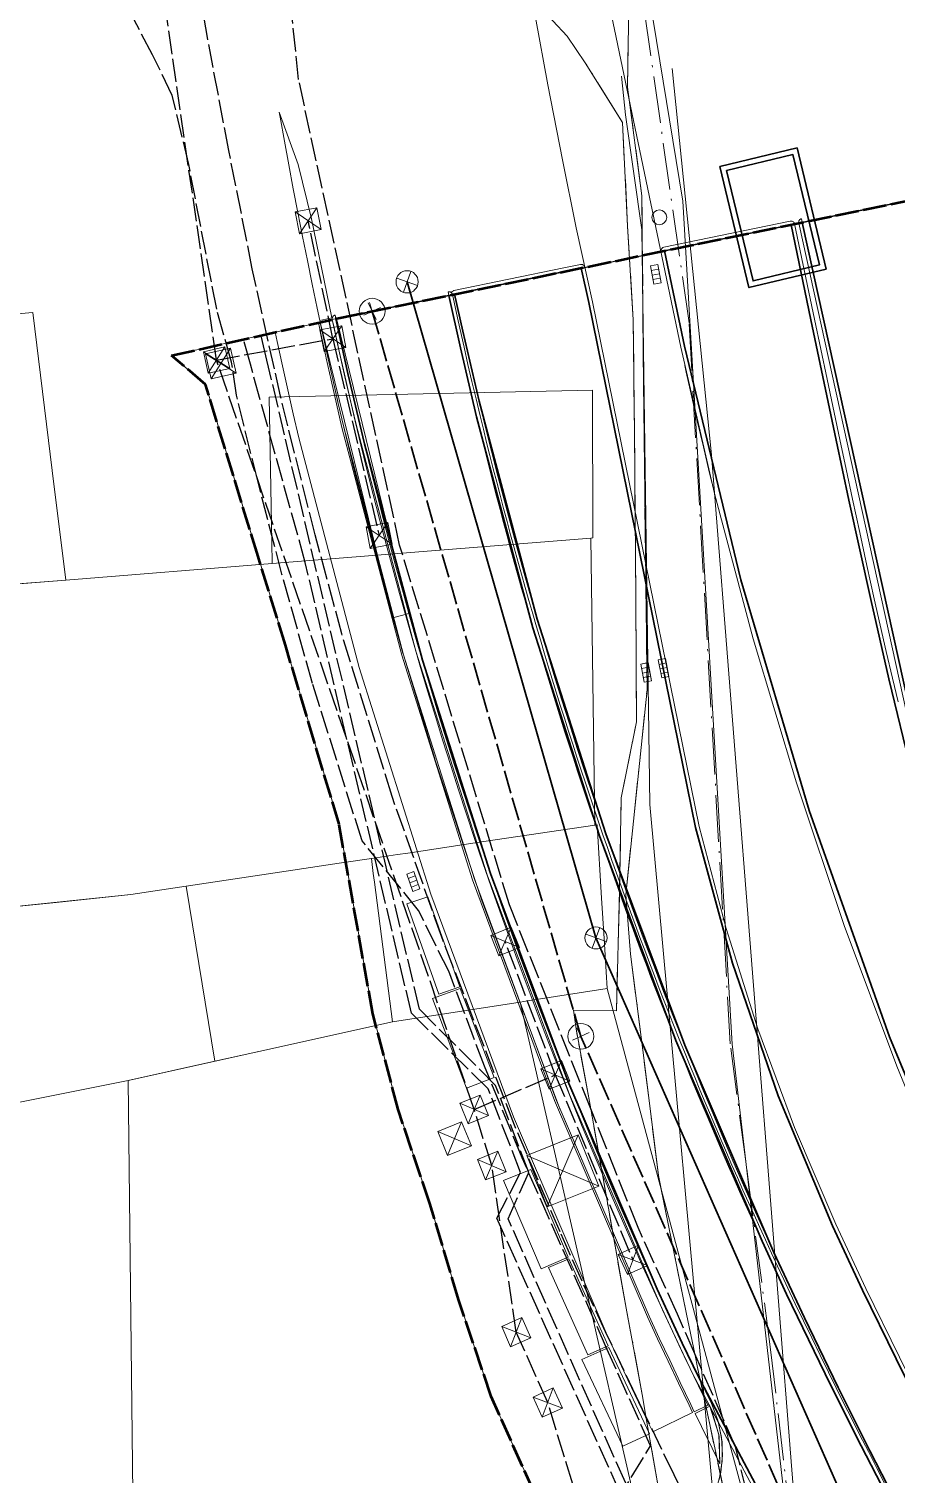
# Model space of a CAD drawing. Header units: metres. Extents: x 105014 to 106600, y 111320 to 118425.
# Drawn here: x 105642.5 to 105689.6, y 118060.1 to 118138.4 of the extents above; entities that cross this region are included whole.
import ezdxf

# ---------------------------------------------------------------- set-up
doc = ezdxf.new("R2010")
doc.units = ezdxf.units.M
doc.linetypes.add('DASHDOT', pattern=[3.556, 2.54, -0.508, 0, -0.508])
doc.linetypes.add('DASHED', pattern=[1.524, 1.27, -0.254])
for name, color, linetype, lineweight in [('00-BASE-LIMITE', 7, 'DASHED', 50), ('00-BASE-UE', 42, 'DASHED', 25), ('10-PAV-BOCACALLE', 9, 'CONTINUOUS', 13), ('10-PAV-CALZADA-BRT', 12, 'CONTINUOUS', 30), ('10-PAV-CALZADA-MIXTA', 8, 'CONTINUOUS', 30), ('10-PAV-CICLORUTA', 76, 'CONTINUOUS', 18), ('10-PAV-SARDINEL', 252, 'CONTINUOUS', 13), ('20-EP-ZONA-DURA', 253, 'CONTINUOUS', 13), ('20-EP-ZONA-VERDE', 84, 'CONTINUOUS', 13), ('30-RED-ENEL-NODOS', 11, 'CONTINUOUS', 13), ('30-RED-ENEL-PROY', 1, 'DASHED', 25), ('30-RED-MOVISTAR-CAMARA', 141, 'CONTINUOUS', 13), ('30-RED-VANTI-EXIST', 52, 'CONTINUOUS', 13), ('30-RED-VANTI-PROY', 2, 'DASHED', 25), ('30-RED-VANTI-RETIRO', 8, 'DASHDOT', 13), ('35-RH-ACUE-MENOR-EXIST', 151, 'CONTINUOUS', 13), ('35-RH-ACUE-MENOR-PROY', 5, 'DASHED', 25), ('35-RH-ACUE-NODOS', 5, 'CONTINUOUS', 13), ('35-RH-ACUE-PJ-POZOS', 30, 'CONTINUOUS', 30), ('35-RH-PLUV-COLECTOR', 96, 'CONTINUOUS', 30), ('35-RH-PLUV-NODOS', 94, 'CONTINUOUS', 13), ('35-RH-SUDS-ZONAS', 92, 'CONTINUOUS', 20), ('36-RH-SAN-COLECTOR-PROY', 6, 'DASHED', 35), ('36-RH-SAN-POZOS', 216, 'CONTINUOUS', 13), ('60-PREDIAL-LOTE', 42, 'CONTINUOUS', 13)]:
    doc.layers.add(name, color=color, linetype=linetype, lineweight=lineweight)

# ---------------------------------------------------------------- blocks, each defined once
blk = doc.blocks.new('CAJA_ENEL')
for p, q in [((-0.6, -0.6), (0.6, 0.6)), ((-0.6, 0.6), (0.6, -0.6))]:
    blk.add_line(p, q)
blk.add_lwpolyline([(-0.6, -0.6), (0.6, -0.6), (0.6, 0.6), (-0.6, 0.6)], close=True)
blk = doc.blocks.new('CT_ENEL')
for p, q in [((-1.5, -1.5), (1.5, 1.5)), ((-1.5, 1.5), (1.5, -1.5))]:
    blk.add_line(p, q)
blk.add_lwpolyline([(-1.5, -1.5), (1.5, -1.5), (1.5, 1.5), (-1.5, 1.5)], close=True)
blk = doc.blocks.new('CAM_MOV_CS_276')
for p, q in [((-0.7, -0.7), (0.7, 0.7)), ((-0.7, 0.7), (0.7, -0.7))]:
    blk.add_line(p, q)
blk.add_lwpolyline([(-0.7, -0.7), (0.7, -0.7), (0.7, 0.7), (-0.7, 0.7)], close=True)
blk = doc.blocks.new('NODO_ACUE')
blk.add_circle((0, 0), 0.4)
blk = doc.blocks.new('POZO_SAN')
for p, q in [((-0.5, 0), (0.5, 0)), ((0, -0.5), (0, 0.5))]:
    blk.add_line(p, q)
blk.add_circle((0, 0), 0.7)
blk = doc.blocks.new('SUMIDERO')
for p, q in [((-0.25, -0.2), (-0.25, 0.2)), ((0, -0.2), (0, 0.2)), ((0.25, -0.2), (0.25, 0.2))]:
    blk.add_line(p, q)
blk.add_lwpolyline([(-0.5, -0.2), (0.5, -0.2), (0.5, 0.2), (-0.5, 0.2)], close=True)
blk = doc.blocks.new('POZO_PLUV')
for p, q in [((-0.42, -0.42), (0.42, 0.42)), ((-0.42, 0.42), (0.42, -0.42))]:
    blk.add_line(p, q)
blk.add_circle((0, 0), 0.6)

msp = doc.modelspace()

# ---------------------------------------------------------------- linework, layer by layer
at = {"layer": '00-BASE-LIMITE'}
msp.add_lwpolyline([(105670.5553, 118057.7015), (105667.6099, 118064.2755), (105665.8355, 118069.5325), (105664.2903, 118074.7313), (105662.5699, 118079.8257), (105661.1887, 118085.0227), (105659.3643, 118095.2983), (105656.4497, 118105.0199), (105654.9687, 118109.8257), (105652.1221, 118119.1427), (105650.2825, 118120.7179), (105659.2199, 118122.7147), (105659.4155, 118122.7563), (105694.3819, 118129.9831), (105694.0621, 118131.5303), (105697.3517, 118132.2101), (105698.4599, 118126.4265), (105698.4599, 118126.4265), (105700.1829, 118117.9479), (105703.5609, 118104.1621), (105707.6863, 118090.5811), (105709.9345, 118083.8471), (105715.5941, 118069.7003), (105721.0973, 118057.7467)], dxfattribs=at)
at = {"layer": '00-BASE-UE'}
msp.add_lwpolyline([(105670.5553, 118057.7015), (105667.6099, 118064.2755), (105665.8355, 118069.5325), (105664.2903, 118074.7313), (105662.5699, 118079.8257), (105661.1887, 118085.0227), (105659.3643, 118095.2983), (105656.4497, 118105.0199), (105654.9687, 118109.8257), (105652.1221, 118119.1427), (105650.2825, 118120.7179), (105659.1921, 118122.7085), (105659.2201, 118122.7145), (105659.4157, 118122.7557), (105665.3133, 118123.9753), (105665.6269, 118124.0395), (105671.5907, 118125.2727), (105672.4823, 118125.4569), (105677.0051, 118126.3917), (105678.2267, 118126.6443), (105683.8605, 118127.8085), (105684.4727, 118127.9351), (105693.5319, 118129.8075)], dxfattribs=at)
at = {"layer": '10-PAV-BOCACALLE'}
msp.add_lwpolyline([(105679.7988, 118059.2183), (105680.0503, 118060.1446), (105680.151, 118061.099), (105680.0981, 118062.0573), (105679.8931, 118062.995), (105679.5413, 118063.8879), (105678.8374, 118065.3367), (105693.9793, 118036.8147)], dxfattribs=at)
at = {"layer": '10-PAV-CALZADA-BRT'}
for points in [[(105694.1793, 118071.731), (105689.1935, 118083.7703), (105684.8418, 118096.053), (105681.1359, 118108.5458), (105678.0861, 118121.2147), (105677.0051, 118126.3916), (105677.0051, 118126.3916), (105678.2267, 118126.6441), (105683.8604, 118127.8085), (105684.9385, 118122.6455), (105686.3061, 118116.1277), (105686.9973, 118112.8811), (105688.1807, 118107.4813), (105689.1629, 118103.1823), (105690.4011, 118098.0445)], [(105690.0737, 118057.5605), (105688.1385, 118061.3193), (105686.4141, 118064.7623), (105684.5831, 118068.5383), (105682.9305, 118072.0755), (105678.1056, 118083.3148), (105673.8285, 118094.7737), (105670.109, 118106.4256), (105666.9559, 118118.2433), (105666.0693, 118122.0453), (105665.6269, 118124.0394), (105665.6269, 118124.0394), (105671.5906, 118125.2726), (105672.4823, 118125.4569), (105672.8979, 118123.5845), (105678.6853, 118095.1315), (105680.6933, 118087.7769), (105683.1725, 118080.5674), (105686.1125, 118073.5333), (105687.7429, 118070.0437), (105689.5527, 118066.3111), (105691.2587, 118062.9049), (105693.1769, 118059.1793)]]:
    msp.add_lwpolyline(points, dxfattribs=at)
at = {"layer": '10-PAV-CALZADA-MIXTA'}
for points in [[(105707.0743, 118053.997), (105704.0777, 118060.37), (105701.2884, 118066.8364), (105698.7095, 118073.3895), (105696.3434, 118080.0224), (105694.1928, 118086.7283), (105692.2598, 118093.5002), (105690.5465, 118100.3309), (105684.4726, 118127.935), (105693.5319, 118129.8073), (105699.5803, 118102.3187), (105700.7289, 118097.1227), (105701.3067, 118094.5439), (105702.2923, 118090.2589), (105703.1053, 118086.8589), (105704.1245, 118082.8017), (105705.0613, 118079.2863), (105706.1769, 118075.3707), (105707.2555, 118071.8539), (105708.5133, 118068.0641), (105709.7635, 118064.5977), (105711.1061, 118061.1659), (105712.6559, 118057.4857)], [(105693.9793, 118036.8147), (105678.8374, 118065.3367), (105677.9677, 118067.1588), (105676.6061, 118070.0861), (105671.819, 118081.2477), (105667.5726, 118092.626), (105663.8765, 118104.1948), (105660.7393, 118115.9275), (105659.8459, 118119.7471), (105659.192, 118122.7084), (105665.3132, 118123.9752), (105665.9421, 118121.1249), (105666.8141, 118117.3967), (105669.8739, 118105.9536), (105673.4787, 118094.6703), (105677.6204, 118083.5728), (105682.2893, 118072.6867), (105683.6206, 118069.8247), (105683.9085, 118069.2173), (105685.7063, 118065.5065), (105687.4009, 118062.1203), (105689.3069, 118058.4167)]]:
    msp.add_lwpolyline(points, dxfattribs=at)
at = {"layer": '10-PAV-CICLORUTA'}
msp.add_lwpolyline([(105658.3553, 118121.9753), (105658.6373, 118120.6813), (105658.6601, 118120.5791), (105658.9257, 118119.3873), (105659.2205, 118118.0935), (105659.5199, 118116.8097), (105662.7571, 118104.4623), (105666.6024, 118092.2905), (105671.0462, 118080.3243), (105676.0777, 118068.5931), (105676.6303, 118067.3959), (105677.1925, 118066.1941), (105677.7599, 118064.9959), (105678.3323, 118063.8017), (105678.5253, 118063.4037), (105676.3657, 118062.3565), (105676.1703, 118062.7593), (105675.5931, 118063.9637), (105675.0209, 118065.1721), (105674.4537, 118066.3847), (105673.8973, 118067.5899), (105668.8182, 118079.4319), (105664.3324, 118091.511), (105660.4509, 118103.7976), (105657.1833, 118116.2617), (105656.8819, 118117.5543), (105656.5843, 118118.8595), (105656.2935, 118120.1647), (105656.0091, 118121.4695), (105655.9025, 118121.9735), (105658.2443, 118122.4967), (105658.3553, 118121.9753)], close=True, dxfattribs=at)
at = {"layer": '10-PAV-SARDINEL'}
for points in [[(105689.7731, 118100.6113), (105689.4658, 118101.8963), (105689.1629, 118103.1823), (105688.8308, 118104.6142), (105688.5034, 118106.0472), (105688.1807, 118107.4813), (105687.7815, 118109.2802), (105687.387, 118111.0801), (105686.9973, 118112.8811), (105686.6501, 118114.5041), (105686.3061, 118116.1277), (105685.6207, 118119.3863), (105684.9385, 118122.6455), (105683.8604, 118127.8085), (105678.2267, 118126.6441), (105677.0051, 118126.3916), (105676.8093, 118126.3507), (105676.8081, 118126.3569), (105676.8051, 118126.3916), (105676.8081, 118126.4263), (105676.8172, 118126.46), (105676.8319, 118126.4916), (105676.8519, 118126.5202), (105676.8765, 118126.5448), (105676.9051, 118126.5648), (105676.9367, 118126.5795), (105676.9646, 118126.5875), (105678.1862, 118126.84), (105683.8199, 118128.0044), (105683.8257, 118128.0055), (105683.8604, 118128.0085), (105683.8951, 118128.0055), (105683.9288, 118127.9964), (105683.9604, 118127.9817), (105683.989, 118127.9617), (105684.0136, 118127.9371), (105684.0336, 118127.9085), (105684.0483, 118127.8769), (105684.0562, 118127.8494), (105684.0562, 118127.8494), (105685.1343, 118122.6865), (105685.8165, 118119.4274), (105686.5018, 118116.1691), (105686.8458, 118114.5458), (105687.1929, 118112.9232), (105687.5825, 118111.1227), (105687.9769, 118109.3233), (105688.3759, 118107.5249), (105688.6985, 118106.0914), (105689.0257, 118104.6591), (105689.3577, 118103.2279), (105689.6604, 118101.9425)], [(105690.3515, 118100.2865), (105684.2773, 118127.892), (105684.273, 118127.9233), (105684.2736, 118127.955), (105684.2793, 118127.9861), (105684.2897, 118128.016), (105684.3048, 118128.0438), (105684.324, 118128.0689), (105684.347, 118128.0907), (105684.3731, 118128.1085), (105684.4017, 118128.1221), (105684.4321, 118128.1309), (105684.4725, 118127.9348), (105690.5465, 118100.3309)], [(105689.0043, 118059.4327), (105688.5268, 118060.3575), (105688.0518, 118061.2836), (105687.5793, 118062.2109), (105687.1521, 118063.055), (105686.7274, 118063.9005), (105686.3053, 118064.7471), (105685.8857, 118065.5949), (105685.4317, 118066.5197), (105684.981, 118067.446), (105684.5334, 118068.3738), (105684.0891, 118069.3033), (105683.8014, 118069.9102), (105683.4656, 118070.6236), (105683.1319, 118071.338), (105682.8004, 118072.0535), (105682.4712, 118072.7699), (105682.1652, 118073.4413), (105681.8596, 118074.1172), (105681.5576, 118074.7904), (105681.2561, 118075.4681), (105680.9582, 118076.1431), (105680.6607, 118076.8226), (105680.3668, 118077.4994), (105680.0734, 118078.1806), (105679.7836, 118078.8592), (105679.4943, 118079.5422), (105679.2085, 118080.2224), (105678.9233, 118080.9072), (105678.6417, 118081.5891), (105678.3606, 118082.2755), (105678.083, 118082.9592), (105677.806, 118083.6474), (105677.5326, 118084.3325), (105677.2597, 118085.0223), (105676.9904, 118085.7092), (105676.7217, 118086.4006), (105676.4564, 118087.0891), (105676.1919, 118087.7821), (105675.9308, 118088.4721), (105675.6704, 118089.1667), (105675.4134, 118089.8583), (105675.1572, 118090.5544), (105674.9044, 118091.2476), (105674.6524, 118091.9452), (105674.4037, 118092.6399), (105674.1559, 118093.339), (105673.9114, 118094.0352), (105673.6677, 118094.7357), (105673.4274, 118095.4333), (105673.188, 118096.1354), (105672.9519, 118096.8344), (105672.7166, 118097.5378), (105672.4847, 118098.2383), (105672.2537, 118098.9432), (105672.026, 118099.645), (105671.7992, 118100.3512), (105671.5757, 118101.0544), (105671.3531, 118101.762), (105671.1338, 118102.4664), (105670.9155, 118103.1754), (105670.7005, 118103.8811), (105670.4864, 118104.5913), (105670.2756, 118105.2984), (105670.0658, 118106.0099), (105669.8592, 118106.7182), (105669.6537, 118107.4309), (105669.4514, 118108.1404), (105669.2501, 118108.8544), (105669.0521, 118109.5651), (105668.8551, 118110.2803), (105668.6613, 118110.9922), (105668.4686, 118111.7085), (105668.2791, 118112.4215), (105668.0907, 118113.139), (105667.9055, 118113.8532), (105667.7214, 118114.5717), (105667.5404, 118115.287), (105667.3606, 118116.0067), (105667.184, 118116.723), (105667.0085, 118117.4437), (105666.7854, 118118.3738), (105666.5659, 118119.3047), (105666.3498, 118120.2365), (105666.1372, 118121.169), (105665.8196, 118122.5924), (105665.5086, 118124.0178), (105665.4995, 118124.0476), (105665.4858, 118124.0756), (105665.4679, 118124.1011), (105665.4463, 118124.1235), (105665.4537, 118124.1394), (105665.4737, 118124.168), (105665.4983, 118124.1926), (105665.5269, 118124.2126), (105665.5585, 118124.2273), (105665.5864, 118124.2353), (105671.5501, 118125.4685), (105672.4418, 118125.6528), (105672.4476, 118125.6539), (105672.4823, 118125.6569), (105672.517, 118125.6539), (105672.5507, 118125.6448), (105672.5823, 118125.6301), (105672.6109, 118125.6101), (105672.6355, 118125.5855), (105672.6555, 118125.5569), (105672.6702, 118125.5253), (105672.6776, 118125.4999), (105672.6782, 118125.4974), (105672.4823, 118125.4569), (105671.5906, 118125.2726), (105665.6269, 118124.0394), (105665.8464, 118123.042), (105666.0693, 118122.0453), (105666.3585, 118120.7765), (105666.6541, 118119.5092), (105666.9559, 118118.2433), (105667.2873, 118116.8852), (105667.6263, 118115.5289), (105667.9727, 118114.1745), (105668.3265, 118112.8221), (105668.6879, 118111.4716), (105669.0566, 118110.1231), (105669.4328, 118108.7767), (105669.8164, 118107.4324), (105670.2074, 118106.0902), (105670.6059, 118104.7502), (105671.0117, 118103.4124), (105671.4248, 118102.0769), (105671.8454, 118100.7437), (105672.2732, 118099.4128), (105672.7084, 118098.0843), (105673.151, 118096.7582), (105673.6008, 118095.4346), (105674.0579, 118094.1134), (105674.5223, 118092.7948), (105674.994, 118091.4788), (105675.4729, 118090.1655), (105675.9591, 118088.8547), (105676.4524, 118087.5467), (105676.953, 118086.2414), (105677.4608, 118084.9389), (105677.9757, 118083.6392), (105678.4979, 118082.3424), (105679.0271, 118081.0485), (105679.5635, 118079.7575), (105680.107, 118078.4695), (105680.6576, 118077.1845), (105681.2152, 118075.9026), (105681.7799, 118074.6237), (105682.3517, 118073.348), (105682.9305, 118072.0755), (105683.4755, 118070.8937), (105684.0264, 118069.7146), (105684.5831, 118068.5383), (105685.1876, 118067.2768), (105685.798, 118066.0181), (105686.4141, 118064.7623), (105686.9844, 118063.6124), (105687.5592, 118062.4647), (105688.1385, 118061.3193), (105688.7791, 118060.0641)], [(105688.8267, 118059.3407), (105688.3489, 118060.2659), (105687.8737, 118061.1925), (105687.4009, 118062.1203), (105686.9735, 118062.965), (105686.5486, 118063.8109), (105686.1262, 118064.6581), (105685.7063, 118065.5065), (105685.252, 118066.4318), (105684.8009, 118067.3588), (105684.3531, 118068.2873), (105683.9085, 118069.2173), (105683.6206, 118069.8247), (105683.2845, 118070.5387), (105682.9505, 118071.2536), (105682.6188, 118071.9697), (105682.2893, 118072.6867), (105681.9831, 118073.3586), (105681.6772, 118074.0351), (105681.375, 118074.7088), (105681.0732, 118075.387), (105680.775, 118076.0626), (105680.4773, 118076.7426), (105680.1832, 118077.42), (105679.8896, 118078.1018), (105679.5995, 118078.7809), (105679.31, 118079.4644), (105679.024, 118080.1452), (105678.7386, 118080.8305), (105678.4567, 118081.513), (105678.1754, 118082.2), (105677.8976, 118082.8842), (105677.6204, 118083.5728), (105677.3467, 118084.2587), (105677.0736, 118084.949), (105676.8041, 118085.6364), (105676.5351, 118086.3284), (105676.2697, 118087.0175), (105676.0049, 118087.711), (105675.7436, 118088.4016), (105675.483, 118089.0968), (105675.2259, 118089.7889), (105674.9694, 118090.4856), (105674.7164, 118091.1793), (105674.4642, 118091.8775), (105674.2153, 118092.5728), (105673.9673, 118093.2724), (105673.7226, 118093.9691), (105673.4787, 118094.6703), (105673.2382, 118095.3685), (105672.9986, 118096.0711), (105672.7623, 118096.7707), (105672.5268, 118097.4747), (105672.2947, 118098.1757), (105672.0635, 118098.8812), (105671.8356, 118099.5835), (105671.6086, 118100.2903), (105671.385, 118100.9941), (105671.1622, 118101.7022), (105670.9428, 118102.4073), (105670.7243, 118103.1168), (105670.5091, 118103.8231), (105670.2948, 118104.5339), (105670.0838, 118105.2415), (105669.8739, 118105.9536), (105669.6671, 118106.6625), (105669.4614, 118107.3758), (105669.2589, 118108.0859), (105669.0575, 118108.8004), (105668.8593, 118109.5117), (105668.6622, 118110.2274), (105668.4682, 118110.9399), (105668.2754, 118111.6568), (105668.0857, 118112.3704), (105667.8972, 118113.0885), (105667.7118, 118113.8032), (105667.5275, 118114.5224), (105667.3464, 118115.2382), (105667.1665, 118115.9585), (105666.9897, 118116.6754), (105666.8141, 118117.3967), (105666.5909, 118118.3275), (105666.3711, 118119.2592), (105666.1548, 118120.1916), (105665.9421, 118121.1249), (105665.6243, 118122.5493), (105665.3132, 118123.9752), (105665.2727, 118124.171), (105665.3071, 118124.1751), (105665.3417, 118124.1731), (105665.3754, 118124.1653), (105665.4072, 118124.1517), (105665.4363, 118124.1329), (105665.4616, 118124.1093), (105665.4825, 118124.0817), (105665.4983, 118124.0509), (105665.5086, 118124.0178), (105665.5086, 118124.0178), (105665.8196, 118122.5924), (105666.1372, 118121.169), (105666.3498, 118120.2365), (105666.5659, 118119.3047), (105666.7854, 118118.3738), (105667.0085, 118117.4437), (105667.184, 118116.723), (105667.3606, 118116.0067), (105667.5404, 118115.287), (105667.7214, 118114.5717), (105667.9055, 118113.8532), (105668.0907, 118113.139), (105668.2791, 118112.4215), (105668.4686, 118111.7085), (105668.6613, 118110.9922), (105668.8551, 118110.2803), (105669.0521, 118109.5651), (105669.2501, 118108.8544), (105669.4514, 118108.1404), (105669.6537, 118107.4309), (105669.8592, 118106.7182), (105670.0658, 118106.0099), (105670.2756, 118105.2984), (105670.4864, 118104.5913), (105670.7005, 118103.8811), (105670.9155, 118103.1754), (105671.1338, 118102.4664), (105671.3531, 118101.762), (105671.5757, 118101.0544), (105671.7992, 118100.3512), (105672.026, 118099.645), (105672.2537, 118098.9432), (105672.4847, 118098.2383), (105672.7166, 118097.5378), (105672.9519, 118096.8344), (105673.188, 118096.1354), (105673.4274, 118095.4333), (105673.6677, 118094.7357), (105673.9114, 118094.0352), (105674.1559, 118093.339), (105674.4037, 118092.6399), (105674.6524, 118091.9452), (105674.9044, 118091.2476), (105675.1572, 118090.5544), (105675.4134, 118089.8583), (105675.6704, 118089.1667), (105675.9308, 118088.4721), (105676.1919, 118087.7821), (105676.4564, 118087.0891), (105676.7217, 118086.4006), (105676.9904, 118085.7092), (105677.2597, 118085.0223), (105677.5326, 118084.3325), (105677.806, 118083.6474), (105678.083, 118082.9592), (105678.3606, 118082.2755), (105678.6417, 118081.5891), (105678.9233, 118080.9072), (105679.2085, 118080.2224), (105679.4943, 118079.5422), (105679.7836, 118078.8592), (105680.0734, 118078.1806), (105680.3668, 118077.4994), (105680.6607, 118076.8226), (105680.9582, 118076.1431), (105681.2561, 118075.4681), (105681.5576, 118074.7904), (105681.8596, 118074.1172), (105682.1652, 118073.4413), (105682.4712, 118072.7699), (105682.8004, 118072.0535), (105683.1319, 118071.338), (105683.4656, 118070.6236), (105683.8014, 118069.9102), (105684.0891, 118069.3033), (105684.5334, 118068.3738), (105684.981, 118067.446), (105685.4317, 118066.5197), (105685.8857, 118065.5949), (105686.3053, 118064.7471), (105686.7274, 118063.9005), (105687.1521, 118063.055), (105687.5793, 118062.2109), (105688.0518, 118061.2836), (105688.5268, 118060.3575), (105689.0043, 118059.4327)], [(105693.8037, 118036.7191), (105678.6608, 118065.2429), (105678.6571, 118065.2502), (105678.2203, 118066.1608), (105677.7869, 118067.0734), (105677.3287, 118068.048), (105676.8745, 118069.0245), (105676.4242, 118070.003), (105675.8497, 118071.2677), (105675.2821, 118072.5357), (105674.7214, 118073.8067), (105674.1677, 118075.0808), (105673.621, 118076.3579), (105673.0813, 118077.638), (105672.5486, 118078.9211), (105672.023, 118080.207), (105671.5044, 118081.4958), (105670.9929, 118082.7874), (105670.4885, 118084.0818), (105669.9912, 118085.379), (105669.501, 118086.6788), (105669.0179, 118087.9813), (105668.542, 118089.2864), (105668.0733, 118090.5942), (105667.6117, 118091.9045), (105667.1573, 118093.2173), (105666.7101, 118094.5326), (105666.2701, 118095.8503), (105665.8374, 118097.1704), (105665.4119, 118098.4928), (105664.9937, 118099.8176), (105664.5827, 118101.1446), (105664.179, 118102.4739), (105663.7826, 118103.8054), (105663.3935, 118105.139), (105663.0117, 118106.4747), (105662.6372, 118107.8125), (105662.2701, 118109.1523), (105661.9103, 118110.4941), (105661.5579, 118111.8379), (105661.2129, 118113.1836), (105660.8752, 118114.5311), (105660.5449, 118115.8805), (105660.2405, 118117.1532), (105659.9425, 118118.4274), (105659.6508, 118119.703), (105659.32, 118121.1838), (105658.9966, 118122.6658), (105658.9923, 118122.6971), (105658.993, 118122.7287), (105658.9987, 118122.7598), (105659.0092, 118122.7896), (105659.0243, 118122.8173), (105659.0435, 118122.8424), (105659.0665, 118122.8641), (105659.0926, 118122.8819), (105659.1212, 118122.8954), (105659.1515, 118122.9042), (105659.1919, 118122.7082), (105659.5153, 118121.2269), (105659.8459, 118119.7471), (105660.1373, 118118.4724), (105660.4351, 118117.1992), (105660.7393, 118115.9275), (105661.0693, 118114.5792), (105661.4067, 118113.2327), (105661.7515, 118111.8881), (105662.1036, 118110.5454), (105662.4631, 118109.2046), (105662.8299, 118107.8658), (105663.2041, 118106.5291), (105663.5856, 118105.1944), (105663.9744, 118103.8619), (105664.3705, 118102.5315), (105664.7738, 118101.2033), (105665.1845, 118099.8773), (105665.6024, 118098.5536), (105666.0276, 118097.2322), (105666.46, 118095.9131), (105666.8996, 118094.5964), (105667.3464, 118093.2822), (105667.8005, 118091.9704), (105668.2617, 118090.6612), (105668.7301, 118089.3545), (105669.2056, 118088.0504), (105669.6883, 118086.7489), (105670.1781, 118085.45), (105670.675, 118084.1539), (105671.179, 118082.8605), (105671.6901, 118081.5699), (105672.2083, 118080.2822), (105672.7335, 118078.9972), (105673.2658, 118077.7152), (105673.805, 118076.4361), (105674.3513, 118075.16), (105674.9046, 118073.8869), (105675.4648, 118072.6169), (105676.032, 118071.3499), (105676.6061, 118070.0861), (105677.056, 118069.1085), (105677.5098, 118068.1327), (105677.9677, 118067.1588), (105678.4008, 118066.2469), (105678.8374, 118065.3367), (105693.9793, 118036.8147)]]:
    msp.add_lwpolyline(points, dxfattribs=at)
msp.add_lwpolyline([(105678.1061, 118120.1759), (105679.5892, 118113.7674), (105679.4318, 118114.409), (105679.1086, 118115.7583), (105678.7928, 118117.1095), (105678.4845, 118118.4623), (105678.1838, 118119.8168), (105678.1061, 118120.1759)], close=True, dxfattribs=at)
at = {"layer": '20-EP-ZONA-DURA'}
for points in [[(105689.6604, 118101.9425), (105689.3577, 118103.2279), (105689.0257, 118104.6591), (105688.6985, 118106.0914), (105688.3759, 118107.5249), (105687.9769, 118109.3233), (105687.5825, 118111.1227), (105687.1929, 118112.9232), (105686.8458, 118114.5458), (105686.5018, 118116.1691), (105685.8165, 118119.4274), (105685.1343, 118122.6865), (105684.0563, 118127.849), (105684.2771, 118127.8933), (105690.3515, 118100.2865)], [(105670.5553, 118057.7015), (105667.6099, 118064.2755), (105665.8355, 118069.5325), (105664.2903, 118074.7313), (105662.5699, 118079.8257), (105661.1887, 118085.0227), (105659.3643, 118095.2983), (105656.4497, 118105.0199), (105654.9687, 118109.8257), (105652.1221, 118119.1427), (105650.2825, 118120.7179), (105655.9025, 118121.9735), (105656.0091, 118121.4695), (105656.2935, 118120.1647), (105656.5843, 118118.8595), (105656.8819, 118117.5543), (105657.1833, 118116.2617), (105660.4509, 118103.7977), (105664.3324, 118091.511), (105668.8182, 118079.4319), (105673.8973, 118067.5899), (105674.4537, 118066.3847), (105675.0209, 118065.1721), (105675.5931, 118063.9637), (105676.1703, 118062.7593), (105676.3657, 118062.3565), (105678.5253, 118063.4037), (105678.3323, 118063.8017), (105677.7599, 118064.9959), (105677.1925, 118066.1941), (105676.6303, 118067.3959), (105676.0777, 118068.5931), (105671.0462, 118080.3243), (105666.6024, 118092.2905), (105662.7571, 118104.4623), (105659.5199, 118116.8097), (105659.2205, 118118.0935), (105658.9257, 118119.3873), (105658.6601, 118120.5791), (105658.6373, 118120.6813), (105658.3553, 118121.9753), (105658.2443, 118122.4968), (105658.3417, 118122.5185), (105658.4529, 118121.9963), (105658.7349, 118120.7027), (105659.0231, 118119.4093), (105659.2946, 118118.218), (105659.3179, 118118.1161), (105659.6173, 118116.8325), (105660.1785, 118114.5041), (105660.2161, 118114.3493), (105662.2577, 118106.5855), (105662.8268, 118104.582), (105662.8533, 118104.4898), (105664.5461, 118098.8714), (105664.5608, 118098.8247), (105667.0423, 118091.3248), (105667.0451, 118091.3167), (105671.3359, 118079.8713), (105671.3401, 118079.8608), (105676.1685, 118068.6347), (105676.7209, 118067.4381), (105677.2829, 118066.2367), (105677.8501, 118065.0389), (105678.4223, 118063.8451), (105678.4223, 118063.8451), (105678.6153, 118063.4473), (105679.3581, 118063.8073), (105679.4096, 118063.8324), (105679.4565, 118063.7441), (105678.6589, 118063.3573), (105678.9995, 118062.6549), (105679.5811, 118061.4681), (105680.0021, 118060.6183), (105679.9691, 118062.1217), (105679.5507, 118063.5662), (105679.9385, 118062.8363), (105680.1256, 118061.8142), (105680.1336, 118060.7753), (105679.9623, 118059.7505)]]:
    msp.add_lwpolyline(points, dxfattribs=at)
for points in [[(105664.7709, 118086.0889), (105665.9013, 118086.4903), (105664.1685, 118091.3695), (105663.0313, 118090.9893), (105664.7709, 118086.0889)], [(105667.7625, 118081.5627), (105665.9349, 118086.3959), (105664.4279, 118085.8611), (105666.2673, 118080.9973), (105667.7625, 118081.5627)], [(105670.3113, 118071.1999), (105671.7823, 118071.8253), (105669.7603, 118076.5807), (105668.2765, 118075.9851), (105670.3113, 118071.1999)], [(105672.8459, 118066.5285), (105673.9401, 118067.0201), (105671.8215, 118071.7333), (105670.7147, 118071.2717), (105672.8459, 118066.5285)], [(105676.1925, 118062.2573), (105673.9811, 118066.9289), (105672.5225, 118066.2735), (105674.7467, 118061.5733), (105676.1925, 118062.2573)]]:
    msp.add_lwpolyline(points, close=True, dxfattribs=at)
at = {"layer": '20-EP-ZONA-VERDE'}
for points in [[(105670.0985, 118158.4915), (105677.8905, 118121.1735), (105679.7206, 118113.2309), (105681.8085, 118105.3519), (105684.1519, 118097.5451), (105686.7484, 118089.8188), (105689.5952, 118082.1812), (105692.6892, 118074.6403), (105696.0272, 118067.2042), (105699.6057, 118059.8809)], [(105693.3543, 118059.2717), (105691.4369, 118062.9955), (105689.7321, 118066.3997), (105687.9235, 118070.1297), (105686.2943, 118073.6165), (105684.0506, 118078.8647), (105682.0641, 118084.2157), (105680.3394, 118089.6567), (105678.8805, 118095.1747), (105673.0935, 118123.6263), (105672.2201, 118127.6311), (105671.4647, 118131.3207), (105670.6777, 118135.3965), (105670.0107, 118139.0375)]]:
    msp.add_lwpolyline(points, dxfattribs=at)
for points in [[(105657.8715, 118128.1333), (105658.9759, 118122.7627), (105658.3207, 118122.6163), (105658.1771, 118123.2899), (105657.9071, 118124.5837), (105657.6427, 118125.8771), (105657.3835, 118127.1705), (105657.1299, 118128.4637), (105656.8809, 118129.7567), (105656.6369, 118131.0493), (105656.3973, 118132.3415), (105656.1621, 118133.6331), (105656.1109, 118133.9195), (105657.1384, 118131.0712), (105657.8715, 118128.1333)], [(105659.1111, 118122.1379), (105659.3893, 118120.8705), (105659.6819, 118119.5659), (105659.9793, 118118.2681), (105660.2813, 118116.9807), (105663.5264, 118104.6799), (105667.3847, 118092.5574), (105671.8463, 118080.6437), (105676.9001, 118068.9689), (105677.4545, 118067.7787), (105678.0209, 118066.5791), (105678.5937, 118065.3817), (105679.3581, 118063.8073), (105678.6153, 118063.4473), (105678.4223, 118063.8451), (105677.8501, 118065.0389), (105677.2829, 118066.2367), (105676.7209, 118067.4381), (105676.1685, 118068.6347), (105671.139, 118080.3614), (105666.697, 118092.3229), (105662.8533, 118104.4898), (105659.6173, 118116.8325), (105659.3179, 118118.1161), (105659.0231, 118119.4093), (105658.7349, 118120.7027), (105658.4529, 118121.9963), (105658.3417, 118122.5185), (105658.9969, 118122.6649), (105659.1111, 118122.1379)], [(105665.9013, 118086.4903), (105664.7709, 118086.0889), (105663.0313, 118090.9893), (105664.1685, 118091.3695), (105665.9013, 118086.4903)], [(105667.7625, 118081.5627), (105666.2673, 118080.9973), (105664.4279, 118085.8611), (105665.9349, 118086.3959), (105667.7625, 118081.5627)], [(105671.7823, 118071.8253), (105670.3113, 118071.1999), (105668.2765, 118075.9851), (105669.7603, 118076.5807), (105671.7823, 118071.8253)], [(105673.9401, 118067.0201), (105672.8459, 118066.5285), (105670.7147, 118071.2717), (105671.8215, 118071.7333), (105673.9401, 118067.0201)], [(105676.1925, 118062.2573), (105674.7467, 118061.5733), (105672.5225, 118066.2735), (105673.9811, 118066.9289), (105676.1925, 118062.2573)], [(105680.0021, 118060.6183), (105679.5811, 118061.4681), (105678.9995, 118062.6549), (105678.6589, 118063.3573), (105679.4665, 118063.7489), (105679.9528, 118062.2206), (105680.0021, 118060.6183)]]:
    msp.add_lwpolyline(points, close=True, dxfattribs=at)
at = {"layer": '30-RED-ENEL-PROY'}
for points in [[(105652.7209, 118120.4683), (105649.8541, 118140.2357)], [(105659.0261, 118121.6297), (105657.6893, 118128.0247)], [(105652.7209, 118120.4683), (105659.0261, 118121.6297)], [(105659.0261, 118121.6297), (105661.5275, 118110.9553)], [(105666.6855, 118079.8363), (105652.7209, 118120.4683)], [(105671.0835, 118081.7105), (105668.3639, 118088.9435)], [(105666.6855, 118079.8363), (105671.0835, 118081.7105)], [(105671.0835, 118081.7105), (105675.2911, 118071.6765)], [(105667.6365, 118076.7927), (105666.6855, 118079.8363)], [(105668.9689, 118067.7635), (105667.6365, 118076.7927)], [(105670.6741, 118063.9433), (105668.9689, 118067.7635)], [(105672.9299, 118056.6155), (105670.6741, 118063.9433)]]:
    msp.add_lwpolyline(points, dxfattribs=at)
at = {"layer": '30-RED-VANTI-EXIST'}
for points in [[(105673.0022, 118079.874), (105672.9333, 118080.2593), (105672.2075, 118084.2081), (105672.0665, 118085.2211), (105674.3941, 118085.1809), (105674.5647, 118091.7237), (105674.6531, 118096.7411), (105675.4855, 118100.8553), (105675.4483, 118107.5397), (105675.3803, 118116.5623), (105675.3039, 118122.6443), (105675.0057, 118127.7281), (105674.7263, 118133.3527), (105672.7085, 118136.5827), (105671.7291, 118138.0395), (105670.1683, 118139.6929), (105669.0165, 118140.9257), (105668.6785, 118141.3389), (105662.1259, 118144.6985), (105655.9511, 118146.7598)], [(105678.6454, 118066.5886), (105678.2029, 118068.7325), (105677.2569, 118073.3721), (105676.6717, 118076.2615), (105675.8973, 118082.4877), (105675.1617, 118088.2621), (105674.9001, 118091.4707), (105676.0569, 118102.5923), (105675.8483, 118120.8469), (105675.7827, 118129.3791), (105674.9961, 118135.2613), (105675.1299, 118143.1582)], [(105681.4064, 118077.0147), (105680.6765, 118083.3709), (105677.9945, 118129.0865), (105676.3951, 118138.8951), (105675.6034, 118141.5629)], [(105675.9987, 118063.1957), (105675.8273, 118064.1803), (105674.9319, 118069.0663), (105674.4667, 118071.6267), (105673.6201, 118076.4201), (105673.0022, 118079.874)], [(105684.4819, 118050.2332), (105681.4064, 118077.0147)], [(105680.5345, 118054.1306), (105680.4275, 118058.1789), (105679.4519, 118062.7507), (105678.8177, 118065.7537), (105678.6454, 118066.5886)], [(105676.7527, 118058.8661), (105675.9987, 118063.1957)]]:
    msp.add_lwpolyline(points, dxfattribs=at)
at = {"layer": '30-RED-VANTI-PROY'}
for points in [[(105674.4099, 118058.5704), (105676.2427, 118061.5899), (105673.8671, 118066.9007), (105669.2821, 118077.2179), (105667.2461, 118082.1775), (105665.3057, 118087.3267), (105663.6673, 118090.6309), (105660.6075, 118094.4013), (105657.9253, 118102.9367), (105656.2613, 118108.8611), (105654.9537, 118113.9203), (105653.7991, 118118.5613), (105653.5353, 118120.3605), (105652.7295, 118123.2217), (105651.2167, 118131.0693), (105650.3193, 118134.8109), (105649.2529, 118137.0215), (105647.1909, 118140.8957), (105644.6213, 118144.5291), (105641.6443, 118147.8451), (105639.6171, 118149.6803), (105637.5945, 118149.6764)], [(105673.0022, 118079.874), (105668.5957, 118090.9351), (105662.6467, 118110.4265), (105657.1695, 118135.6871), (105656.1335, 118145.5093), (105655.9511, 118146.7598)], [(105675.9987, 118063.1957), (105675.4747, 118064.2889), (105673.8101, 118067.7739), (105672.5343, 118070.5267), (105671.3443, 118073.1949), (105668.8755, 118078.9815), (105664.9293, 118089.1733), (105662.2331, 118096.8141), (105659.5121, 118105.6249), (105658.0621, 118110.9917), (105656.1851, 118118.5119), (105654.6569, 118125.4231), (105653.3863, 118131.8381), (105652.2041, 118138.0691), (105651.6477, 118141.2809), (105649.725, 118142.5111)], [(105678.6454, 118066.5886), (105677.7075, 118068.7333), (105675.5683, 118073.4327), (105673.0022, 118079.874)], [(105684.4819, 118050.2332), (105683.2917, 118051.6729), (105680.8549, 118061.5359), (105678.6454, 118066.5886)], [(105680.5345, 118054.1306), (105679.8509, 118055.4241), (105677.5211, 118060.0199), (105675.9987, 118063.1957)]]:
    msp.add_lwpolyline(points, dxfattribs=at)
at = {"layer": '30-RED-VANTI-RETIRO'}
for points in [[(105673.0022, 118079.874), (105672.9333, 118080.2593), (105672.2075, 118084.2081), (105672.0665, 118085.2211), (105674.3941, 118085.1809), (105674.5647, 118091.7237), (105674.6531, 118096.7411), (105675.4855, 118100.8553), (105675.4483, 118107.5397), (105675.3803, 118116.5623), (105675.3039, 118122.6443), (105675.0057, 118127.7281), (105674.7263, 118133.3527), (105672.7085, 118136.5827), (105671.7291, 118138.0395), (105670.1683, 118139.6929), (105669.0165, 118140.9257), (105668.6785, 118141.3389), (105662.1259, 118144.6985), (105655.9511, 118146.7598)], [(105678.6454, 118066.5886), (105678.2029, 118068.7325), (105677.2569, 118073.3721), (105676.6717, 118076.2615), (105675.8973, 118082.4877), (105675.1617, 118088.2621), (105674.9001, 118091.4707), (105676.0569, 118102.5923), (105675.8483, 118120.8469), (105675.7827, 118129.3791), (105674.9961, 118135.2613), (105675.1299, 118143.1582)], [(105681.4064, 118077.0147), (105680.5633, 118083.4009), (105678.3307, 118122.4813), (105675.6034, 118141.5629)], [(105675.9987, 118063.1957), (105675.8273, 118064.1803), (105674.9319, 118069.0663), (105674.4667, 118071.6267), (105673.6201, 118076.4201), (105673.0022, 118079.874)], [(105684.7295, 118049.9336), (105682.7513, 118066.8283), (105681.4064, 118077.0147)], [(105680.5345, 118054.1306), (105680.4275, 118058.1789), (105679.4519, 118062.7507), (105678.8177, 118065.7537), (105678.6454, 118066.5886)], [(105676.7527, 118058.8661), (105675.9987, 118063.1957)]]:
    msp.add_lwpolyline(points, dxfattribs=at)
at = {"layer": '35-RH-ACUE-MENOR-EXIST'}
for points in [[(105679.7599, 118057.47), (105676.1995, 118096.3666), (105675.7759, 118127.5256), (105674.888, 118133.7685), (105674.6685, 118135.8624)], [(105720.5001, 117984.78), (105684.1101, 118057.78), (105679.5554, 118115.3398), (105677.4194, 118136.2857)]]:
    msp.add_lwpolyline(points, dxfattribs=at)
at = {"layer": '35-RH-ACUE-MENOR-PROY'}
for points in [[(105716.5176, 117985.0145), (105710.1816, 117996.3351), (105694.0165, 118023.428), (105684.0362, 118040.5017), (105680.4617, 118047.8385), (105676.1368, 118056.7891), (105668.5234, 118073.9092), (105669.6442, 118076.4111), (105667.8468, 118081.1421), (105663.7232, 118085.2677), (105655.4513, 118120.4724), (105655.1368, 118121.811)], [(105697.4088, 117994.3383), (105698.373, 117994.3399), (105702.13, 117994.3459), (105703.7095, 117994.3651), (105706.8318, 117998.0282), (105706.6692, 118001.3465), (105693.6795, 118023.211), (105683.7515, 118039.5536), (105679.9251, 118047.5946), (105675.7233, 118056.5399), (105674.6057, 118059.0302), (105667.9168, 118073.9345), (105669.2001, 118076.4221), (105667.4504, 118080.951), (105663.2812, 118085.0625), (105657.5303, 118109.5), (105654.553, 118120.2387), (105654.1761, 118121.59)]]:
    msp.add_lwpolyline(points, dxfattribs=at)
at = {"layer": '35-RH-ACUE-PJ-POZOS'}
for points in [[(105680.0074, 118130.9672), (105681.5817, 118124.4034), (105685.7631, 118125.4063), (105684.1888, 118131.9702), (105680.0074, 118130.9672)], [(105680.3691, 118130.7455), (105681.8035, 118124.7651), (105685.4015, 118125.6281), (105683.9671, 118131.6085), (105680.3691, 118130.7455)]]:
    msp.add_lwpolyline(points, close=True, dxfattribs=at)
at = {"layer": '35-RH-PLUV-COLECTOR'}
for points in [[(105663.0524, 118124.7117), (105673.2882, 118089.1397)], [(105663.0524, 118124.7117), (105673.2882, 118089.1397)], [(105673.2882, 118089.1397), (105686.57, 118059.04)], [(105673.2882, 118089.1397), (105686.57, 118059.04)]]:
    msp.add_lwpolyline(points, dxfattribs=at)
at = {"layer": '35-RH-SUDS-ZONAS'}
msp.add_lwpolyline([(105663.152, 118106.7283), (105662.2854, 118106.4856), (105658.3415, 118122.5184), (105659.2199, 118122.7146), (105663.152, 118106.7283)], close=True, dxfattribs=at)
msp.add_lwpolyline([(105663.152, 118106.7283), (105662.2854, 118106.4856), (105658.3415, 118122.5184), (105659.2199, 118122.7146), (105663.152, 118106.7283)], close=True, dxfattribs=at)
at = {"layer": '36-RH-SAN-COLECTOR-PROY'}
for points in [[(105672.4698, 118083.801), (105661.1597, 118123.1168)], [(105685.0107, 118055.2362), (105672.4698, 118083.801)]]:
    msp.add_lwpolyline(points, dxfattribs=at)
at = {"layer": '60-PREDIAL-LOTE'}
for points in [[(105637.1087, 118122.5645), (105642.7706, 118123.0516), (105643.9256, 118113.5905), (105644.3107, 118110.4359), (105644.5422, 118108.5397), (105641.0162, 118108.2571)], [(105640.9337, 118090.7525), (105648.0797, 118091.4946), (105651.0822, 118091.9441), (105652.6318, 118082.4513), (105647.9307, 118081.4042), (105632.662, 118078.3574)]]:
    msp.add_lwpolyline(points, dxfattribs=at)
for points in [[(105673.005, 118110.8177), (105655.7428, 118109.4435), (105655.7204, 118110.5907), (105655.5665, 118118.4655), (105673.1, 118118.8294), (105673.1211, 118110.8269), (105673.005, 118110.8177)], [(105640.9337, 118090.7525), (105636.1896, 118090.4405), (105634.8858, 118096.38), (105633.5818, 118102.3204), (105633.1254, 118105.0724), (105632.7075, 118107.5917), (105638.7889, 118108.0832), (105644.5422, 118108.5397), (105655.7428, 118109.4435), (105673.005, 118110.819), (105673.2326, 118095.2603), (105673.2296, 118095.2597), (105667.2168, 118094.3596), (105663.0813, 118093.7405), (105662.5263, 118093.6574), (105661.1131, 118093.4459), (105659.7396, 118093.2401), (105659.7299, 118093.2389), (105655.5347, 118092.6107), (105651.0822, 118091.9441), (105648.0797, 118091.4946), (105644.0308, 118091.062), (105640.9337, 118090.7525)], [(105664.3649, 118084.9199), (105662.2498, 118084.5936), (105661.2788, 118092.1551), (105661.2179, 118092.6297), (105661.1131, 118093.4459), (105662.5263, 118093.6574), (105663.0813, 118093.7405), (105667.2168, 118094.3596), (105673.2296, 118095.2597), (105673.2326, 118095.2603), (105673.3485, 118095.2771), (105673.591, 118091.2962), (105673.7243, 118089.1069), (105673.8898, 118086.3892), (105669.5841, 118085.7251), (105669.1757, 118085.6621), (105664.3649, 118084.9199)], [(105662.2498, 118084.5936), (105654.8547, 118082.9464), (105652.6318, 118082.4513), (105651.0822, 118091.9441), (105655.5347, 118092.6107), (105659.7299, 118093.2389), (105659.7396, 118093.2401), (105661.1131, 118093.4459), (105661.2179, 118092.6297), (105661.2788, 118092.1551), (105662.2498, 118084.5936)], [(105675.5838, 118057.8174), (105654.7142, 118055.9162), (105648.2242, 118055.7881), (105647.9307, 118081.4042), (105662.2498, 118084.5936), (105669.1757, 118085.6621), (105675.5838, 118057.8174)], [(105675.5838, 118057.8174), (105669.1757, 118085.6621), (105669.5841, 118085.7251), (105673.8898, 118086.3892), (105684.1801, 118048.1743), (105696.8819, 118025.5425), (105712.122, 118006.3867), (105707.5939, 118003.6402), (105707, 118003.28), (105698.97, 118014.47), (105695.5867, 118019.1892), (105693.5, 118022.1), (105689.9826, 118027.2135), (105687.0237, 118031.3924), (105686.5269, 118032.0941), (105686.4114, 118032.2572), (105685.9981, 118033.1287), (105682.7319, 118040.0163), (105679.5557, 118046.714), (105675.5838, 118057.8174)]]:
    msp.add_lwpolyline(points, close=True, dxfattribs=at)

# ---------------------------------------------------------------- block references
at = {"layer": '30-RED-ENEL-NODOS'}
for name, p, rotation in [('CAJA_ENEL', (105657.6892, 118128.0246), 101.1), ('CAJA_ENEL', (105659.0261, 118121.6297), 100.8), ('CAJA_ENEL', (105652.7209, 118120.4683), 102.5), ('CAJA_ENEL', (105661.5275, 118110.9552), 101.1), ('CAJA_ENEL', (105668.3638, 118088.9434), 111.9), ('CAJA_ENEL', (105671.0834, 118081.7105), 111.9), ('CAJA_ENEL', (105666.6854, 118079.8362), 21.9), ('CT_ENEL', (105671.4864, 118076.5121), 111.8), ('CT_ENEL', (105671.4864, 118076.5121), 111.8), ('CAJA_ENEL', (105667.6364, 118076.7927), 21.7), ('CAJA_ENEL', (105675.2911, 118071.6765), 114.6), ('CAJA_ENEL', (105668.969, 118067.7634), 23.7), ('CAJA_ENEL', (105670.6741, 118063.9432), 24.3)]:
    msp.add_blockref(name, p, dxfattribs=dict(at, rotation=rotation))
at = {"layer": '30-RED-MOVISTAR-CAMARA'}
for p, rotation in [((105652.9534, 118120.2842), 102.6), ((105665.6198, 118078.251), 112.1)]:
    msp.add_blockref('CAM_MOV_CS_276', p, dxfattribs=dict(at, rotation=rotation))
at = {"layer": '35-RH-ACUE-NODOS', "rotation": 106.4}
msp.add_blockref('NODO_ACUE', (105676.7246, 118128.2067), dxfattribs=at)
at = {"layer": '35-RH-PLUV-NODOS'}
for name, p, rotation in [('SUMIDERO', (105676.5287, 118125.1169), 280.7), ('POZO_PLUV', (105663.0524, 118124.7117), 295), ('POZO_PLUV', (105663.0524, 118124.7117), 295), ('SUMIDERO', (105676.001, 118103.5337), 280.6), ('SUMIDERO', (105676.0074, 118103.5349), 281), ('SUMIDERO', (105676.9528, 118103.7621), 281), ('SUMIDERO', (105663.3861, 118092.195), 289.5), ('SUMIDERO', (105663.3861, 118092.195), 289.5), ('SUMIDERO', (105663.3861, 118092.195), 289.5), ('POZO_PLUV', (105673.2882, 118089.1397), 295), ('POZO_PLUV', (105673.2882, 118089.1397), 295)]:
    msp.add_blockref(name, p, dxfattribs=dict(at, rotation=rotation))
at = {"layer": '36-RH-SAN-POZOS'}
for p, rotation in [((105661.1597, 118123.1168), 295), ((105661.1597, 118123.1168), 196.2), ((105672.4698, 118083.801), 295)]:
    msp.add_blockref('POZO_SAN', p, dxfattribs=dict(at, rotation=rotation))

doc.saveas('drawing.dxf')
